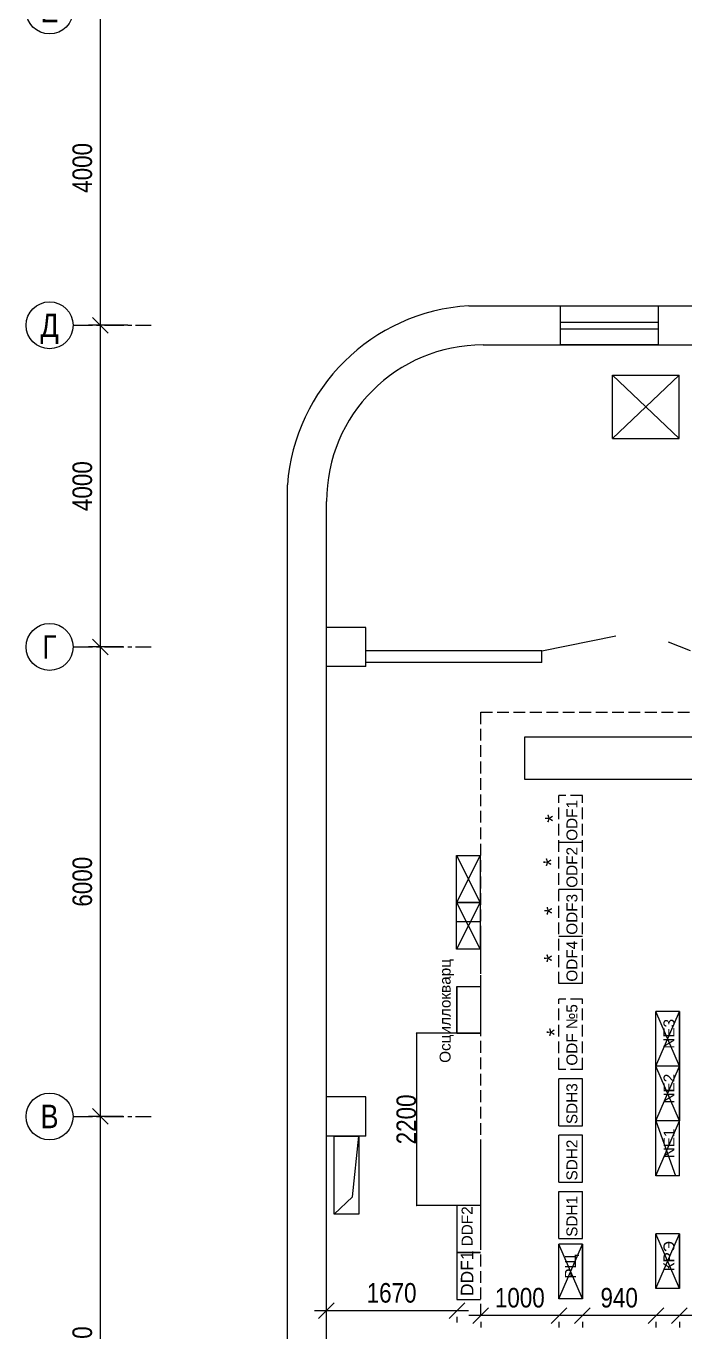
# Model space of a CAD drawing. Header units: millimetres. Extents: x 590645 to 681088, y -6155083 to -122880.
# Drawn here: x 639084 to 647504, y -158935 to -142249 of the extents above; entities that cross this region are included whole.
import ezdxf
from ezdxf.enums import TextEntityAlignment as Align

# ---------------------------------------------------------------- set-up
doc = ezdxf.new("R2010")
doc.units = ezdxf.units.MM
for name, pattern in [('GOST2.303 4', [7, 5, -2, 0]), ('ГОСТ 2.303 4', [7, 5, -2, 0]), ('осеваяX2', [4, 2.5, -0.5, 0.5, -0.5])]:
    doc.linetypes.add(name, pattern=pattern)
for name, color, linetype, lineweight in [('оборудование', 7, 'Continuous', 60), ('Размеры план', 5, 'Continuous', 5), ('Стены', 250, 'Continuous', 20)]:
    doc.layers.add(name, color=color, linetype=linetype, lineweight=lineweight)
doc.layers.add('Оси здания', color=6, linetype='Continuous')
doc.styles.add('17_Standard 2.5', font='ARIALN.TTF', dxfattribs={"height": 250})
doc.styles.add('Arial Cyr', font='arial.ttf')
doc.styles.get("Standard").update_dxf_attribs({"font": 'ARIALN.TTF', "height": 3})
doc.dimstyles.get("Standard").update_dxf_attribs({"dimtxt": 2.5, "dimasz": 2, "dimexe": 1.5, "dimexo": 3, "dimgap": 1, "dimtad": 1, "dimtoh": 1, "dimdec": 0, "dimrnd": 1, "dimzin": 0, "dimdsep": 46, "dimtxsty": '17_Standard 2.5', "dimblk": 'OBLIQUE', "dimcen": 2, "dimdle": 1.5, "dimclrd": 5, "dimclre": 5, "dimclrt": 5, "dimadec": 0, "dimazin": 0, "dimtfac": 1, "dimtdec": 0, "dimtofl": 0, "dimtmove": 0, "dimatfit": 3, "dimldrblk": 'OBLIQUE', "dimfxl": 1, "dimtolj": 1, "dimtzin": 0, "dimlwd": 5, "dimlwe": 5, "dimarcsym": 0})

# ---------------------------------------------------------------- blocks, each defined once
blk = doc.blocks.new('обозначение оси')
at = {"layer": 'Оси здания', "linetype": 'осеваяX2', "lineweight": 5}
blk.add_line((-10, 0), (0, 0), dxfattribs=at)
at = {"layer": 'Оси здания', "lineweight": 5}
blk.add_circle((-13, 0), 3, dxfattribs=at)
at = {"layer": 'Оси здания', "linetype": 'ByBlock', "lineweight": 5}
blk.add_attdef('ОСЬ', text='', height=3, dxfattribs=at).set_placement((-13, 0), align=Align.MIDDLE_CENTER)
blk = doc.blocks.new('_Oblique')
at = {"color": 0, "linetype": 'ByBlock', "lineweight": -2}
blk.add_line((-0.5, -0.5), (0.5, 0.5), dxfattribs=at)
blk = doc.blocks.new('*D445')
at = {"layer": 'Defpoints', "color": 0, "transparency": 16777216}
for p in [(640622.086554, -156182.552882), (640030.399507, -162182.552882), (640605.207058, -162182.552882)]:
    blk.add_point(p, dxfattribs=at)
at = {"layer": 'Стены', "color": 5, "linetype": 'Continuous', "lineweight": 5, "transparency": 16777216}
for p, q in [((640030.399507, -156032.552882), (640030.399507, -162332.552882)), ((640322.086554, -156182.552882), (639880.399507, -156182.552882)), ((640305.207058, -162182.552882), (639880.399507, -162182.552882))]:
    blk.add_line(p, q, dxfattribs=at)
at = {"layer": 'Стены', "color": 5, "lineweight": 5, "transparency": 16777216, "xscale": 200, "yscale": 200, "zscale": 200}
for p, rotation in [((640030.399507, -156182.552882), 90), ((640030.399507, -162182.552882), 270)]:
    blk.add_blockref('_Oblique', p, dxfattribs=dict(at, rotation=rotation))
at = {"layer": 'Стены', "color": 5, "linetype": 'Continuous', "lineweight": 20, "transparency": 16777216, "insert": (639802.77188, -159182.552882), "char_height": 250, "attachment_point": 5, "rotation": 90, "style": '17_Standard 2.5'}
blk.add_mtext('\\A1;6000', dxfattribs=at)
blk = doc.blocks.new('*D446')
at = {"layer": 'Defpoints', "color": 0, "transparency": 16777216}
for p in [(640622.086554, -150182.552882), (640030.399507, -156182.552882), (640605.207058, -156182.552882)]:
    blk.add_point(p, dxfattribs=at)
at = {"layer": 'Стены', "color": 5, "linetype": 'Continuous', "lineweight": 5, "transparency": 16777216}
for p, q in [((640030.399507, -150032.552882), (640030.399507, -156332.552882)), ((640322.086554, -150182.552882), (639880.399507, -150182.552882)), ((640305.207058, -156182.552882), (639880.399507, -156182.552882))]:
    blk.add_line(p, q, dxfattribs=at)
at = {"layer": 'Стены', "color": 5, "lineweight": 5, "transparency": 16777216, "xscale": 200, "yscale": 200, "zscale": 200}
for p, rotation in [((640030.399507, -150182.552882), 90), ((640030.399507, -156182.552882), 270)]:
    blk.add_blockref('_Oblique', p, dxfattribs=dict(at, rotation=rotation))
at = {"layer": 'Стены', "color": 5, "linetype": 'Continuous', "lineweight": 20, "transparency": 16777216, "insert": (639802.77188, -153182.552882), "char_height": 250, "attachment_point": 5, "rotation": 90, "style": '17_Standard 2.5'}
blk.add_mtext('\\A1;6000', dxfattribs=at)
blk = doc.blocks.new('*D447')
at = {"layer": 'Defpoints', "color": 0, "transparency": 16777216}
for p in [(640683.649989, -146072.552882), (640030.399507, -150182.552882), (640605.207058, -150182.552882)]:
    blk.add_point(p, dxfattribs=at)
at = {"layer": 'Стены', "color": 5, "linetype": 'Continuous', "lineweight": 5, "transparency": 16777216}
for p, q in [((640030.399507, -145922.552882), (640030.399507, -150332.552882)), ((640383.649989, -146072.552882), (639880.399507, -146072.552882)), ((640305.207058, -150182.552882), (639880.399507, -150182.552882))]:
    blk.add_line(p, q, dxfattribs=at)
at = {"layer": 'Стены', "color": 5, "lineweight": 5, "transparency": 16777216, "xscale": 200, "yscale": 200, "zscale": 200}
for p, rotation in [((640030.399507, -146072.552882), 90), ((640030.399507, -150182.552882), 270)]:
    blk.add_blockref('_Oblique', p, dxfattribs=dict(at, rotation=rotation))
at = {"layer": 'Стены', "color": 5, "linetype": 'Continuous', "lineweight": 20, "transparency": 16777216, "insert": (639802.77188, -148127.552882), "char_height": 250, "attachment_point": 5, "rotation": 90, "style": '17_Standard 2.5'}
blk.add_mtext('\\A1;4000', dxfattribs=at)
blk = doc.blocks.new('*D448')
at = {"layer": 'Defpoints', "color": 0, "transparency": 16777216}
for p in [(640683.649989, -142049.249835), (640030.399507, -146072.552882), (640605.207058, -146072.552882)]:
    blk.add_point(p, dxfattribs=at)
at = {"layer": 'Стены', "color": 5, "linetype": 'Continuous', "lineweight": 5, "transparency": 16777216}
for p, q in [((640030.399507, -141899.249835), (640030.399507, -146222.552882)), ((640383.649989, -142049.249835), (639880.399507, -142049.249835)), ((640305.207058, -146072.552882), (639880.399507, -146072.552882))]:
    blk.add_line(p, q, dxfattribs=at)
at = {"layer": 'Стены', "color": 5, "lineweight": 5, "transparency": 16777216, "xscale": 200, "yscale": 200, "zscale": 200}
for p, rotation in [((640030.399507, -142049.249835), 90), ((640030.399507, -146072.552882), 270)]:
    blk.add_blockref('_Oblique', p, dxfattribs=dict(at, rotation=rotation))
at = {"layer": 'Стены', "color": 5, "linetype": 'Continuous', "lineweight": 20, "transparency": 16777216, "insert": (639802.77188, -144060.901359), "char_height": 250, "attachment_point": 5, "rotation": 90, "style": '17_Standard 2.5'}
blk.add_mtext('\\A1;4000', dxfattribs=at)
blk = doc.blocks.new('*D450')
at = {"layer": 'Defpoints', "color": 0, "linetype": 'Continuous', "lineweight": 20, "transparency": 16777216}
for p in [(642920, -158444), (644590, -158444), (642920, -158665)]:
    blk.add_point(p, dxfattribs=at)
at = {"layer": 'Стены', "color": 5, "linetype": 'Continuous', "lineweight": 5, "transparency": 16777216}
for p, q in [((644740, -158665), (642770, -158665)), ((642920, -158744), (642920, -158815)), ((644590, -158744), (644590, -158815))]:
    blk.add_line(p, q, dxfattribs=at)
at = {"layer": 'Стены', "color": 5, "linetype": 'Continuous', "lineweight": 5, "transparency": 16777216, "xscale": 200, "yscale": 200, "zscale": 200, "rotation": 180}
blk.add_blockref('_Oblique', (642920, -158665), dxfattribs=at)
at = {"layer": 'Стены', "color": 5, "linetype": 'Continuous', "lineweight": 5, "transparency": 16777216, "xscale": 200, "yscale": 200, "zscale": 200}
blk.add_blockref('_Oblique', (644590, -158665), dxfattribs=at)
at = {"layer": 'Стены', "color": 5, "linetype": 'Continuous', "lineweight": 20, "transparency": 16777216, "insert": (643755, -158438), "char_height": 250, "attachment_point": 5, "style": '17_Standard 2.5'}
blk.add_mtext('\\A1;1670', dxfattribs=at)
blk = doc.blocks.new('*D451')
at = {"layer": 'Defpoints', "color": 0, "transparency": 16777216}
for p in [(644893.572558, -158506.802461), (645893.572558, -158506.802461), (644893.572558, -158727.786385)]:
    blk.add_point(p, dxfattribs=at)
at = {"layer": 'Стены', "color": 5, "linetype": 'Continuous', "lineweight": 5, "transparency": 16777216}
for p, q in [((646043.572558, -158727.786385), (644743.572558, -158727.786385)), ((644893.572558, -158806.802461), (644893.572558, -158877.786385)), ((645893.572558, -158806.802461), (645893.572558, -158877.786385))]:
    blk.add_line(p, q, dxfattribs=at)
at = {"layer": 'Стены', "color": 5, "lineweight": 5, "transparency": 16777216, "xscale": 200, "yscale": 200, "zscale": 200, "rotation": 180}
blk.add_blockref('_Oblique', (644893.572558, -158727.786385), dxfattribs=at)
at = {"layer": 'Стены', "color": 5, "lineweight": 5, "transparency": 16777216, "xscale": 200, "yscale": 200, "zscale": 200}
blk.add_blockref('_Oblique', (645893.572558, -158727.786385), dxfattribs=at)
at = {"layer": 'Стены', "color": 5, "linetype": 'Continuous', "lineweight": 20, "transparency": 16777216, "insert": (645393.572558, -158500.158757), "char_height": 250, "attachment_point": 5, "style": '17_Standard 2.5'}
blk.add_mtext('\\A1;1000', dxfattribs=at)
blk = doc.blocks.new('*D456')
at = {"layer": 'Defpoints', "color": 0, "transparency": 16777216}
for p in [(646193.572558, -158506.802461), (647133.572558, -158506.802461), (646193.572558, -158727.786385)]:
    blk.add_point(p, dxfattribs=at)
at = {"layer": 'Стены', "color": 5, "linetype": 'Continuous', "lineweight": 5, "transparency": 16777216}
for p, q in [((647283.572558, -158727.786385), (646043.572558, -158727.786385)), ((646193.572558, -158806.802461), (646193.572558, -158877.786385)), ((647133.572558, -158806.802461), (647133.572558, -158877.786385))]:
    blk.add_line(p, q, dxfattribs=at)
at = {"layer": 'Стены', "color": 5, "lineweight": 5, "transparency": 16777216, "xscale": 200, "yscale": 200, "zscale": 200, "rotation": 180}
blk.add_blockref('_Oblique', (646193.572558, -158727.786385), dxfattribs=at)
at = {"layer": 'Стены', "color": 5, "lineweight": 5, "transparency": 16777216, "xscale": 200, "yscale": 200, "zscale": 200}
blk.add_blockref('_Oblique', (647133.572558, -158727.786385), dxfattribs=at)
at = {"layer": 'Стены', "color": 5, "linetype": 'Continuous', "lineweight": 20, "transparency": 16777216, "insert": (646663.572558, -158500.158757), "char_height": 250, "attachment_point": 5, "style": '17_Standard 2.5'}
blk.add_mtext('\\A1;940', dxfattribs=at)
blk = doc.blocks.new('*D457')
at = {"layer": 'Defpoints', "color": 0, "transparency": 16777216}
for p in [(647433.572558, -158506.802461), (648403.572558, -158506.802461), (647433.572558, -158727.786385)]:
    blk.add_point(p, dxfattribs=at)
at = {"layer": 'Стены', "color": 5, "linetype": 'Continuous', "lineweight": 5, "transparency": 16777216}
for p, q in [((648553.572558, -158727.786385), (647283.572558, -158727.786385)), ((647433.572558, -158806.802461), (647433.572558, -158877.786385)), ((648403.572558, -158806.802461), (648403.572558, -158877.786385))]:
    blk.add_line(p, q, dxfattribs=at)
at = {"layer": 'Стены', "color": 5, "lineweight": 5, "transparency": 16777216, "xscale": 200, "yscale": 200, "zscale": 200, "rotation": 180}
blk.add_blockref('_Oblique', (647433.572558, -158727.786385), dxfattribs=at)
at = {"layer": 'Стены', "color": 5, "lineweight": 5, "transparency": 16777216, "xscale": 200, "yscale": 200, "zscale": 200}
blk.add_blockref('_Oblique', (648403.572558, -158727.786385), dxfattribs=at)
at = {"layer": 'Стены', "color": 5, "linetype": 'Continuous', "lineweight": 20, "transparency": 16777216, "insert": (647918.572558, -158500.158757), "char_height": 250, "attachment_point": 5, "style": '17_Standard 2.5'}
blk.add_mtext('\\A1;970', dxfattribs=at)
blk = doc.blocks.new('*D599')
at = {"layer": 'Defpoints', "color": 0, "linetype": 'Continuous', "lineweight": 20, "transparency": 16777216}
for p in [(644590, -155120), (644072, -157320), (644590, -157320)]:
    blk.add_point(p, dxfattribs=at)
at = {"layer": 'Стены', "color": 5, "linetype": 'Continuous', "lineweight": 5, "transparency": 16777216}
for p, q in [((644587, -155120), (644071, -155120)), ((644072, -155118), (644072, -157322)), ((644587, -157320), (644071, -157320))]:
    blk.add_line(p, q, dxfattribs=at)
at = {"layer": 'Стены', "color": 5, "linetype": 'Continuous', "lineweight": 5, "transparency": 16777216, "xscale": 2, "yscale": 2, "zscale": 2}
for p, rotation in [((644072, -155120), 90), ((644072, -157320), 270)]:
    blk.add_blockref('_Oblique', p, dxfattribs=dict(at, rotation=rotation))
at = {"layer": 'Стены', "color": 5, "linetype": 'Continuous', "lineweight": 20, "transparency": 16777216, "insert": (643944, -156220), "char_height": 250, "attachment_point": 5, "rotation": 90, "style": '17_Standard 2.5'}
blk.add_mtext('\\A1;2200', dxfattribs=at)

msp = doc.modelspace()

# ---------------------------------------------------------------- linework, layer by layer
at = {"layer": 'оборудование', "color": 0, "linetype": 'Continuous', "lineweight": 20}
for p, q in [((644886, -152846.1), (644586, -153446.1)), ((644586, -152846.1), (644886, -153446.1)), ((644886, -153446.1), (644586, -154046.1)), ((644586, -153446.1), (644886, -154046.1)), ((643257.2, -157208), (643337.5, -156432.6)), ((643022.5, -157432.8), (643257.2, -157208))]:
    msp.add_line(p, q, dxfattribs=at)
at = {"layer": 'оборудование', "linetype": 'Continuous', "lineweight": 20}
for p, q in [((647133.6, -155540.1), (647433.6, -154840.1)), ((647433.6, -155540.1), (647133.6, -154840.1)), ((647433.6, -154840.1), (647433.6, -155540.1)), ((647133.6, -156240.1), (647433.6, -155540.1)), ((647433.6, -156240.1), (647133.6, -155540.1)), ((647433.6, -155540.1), (647433.6, -156240.1)), ((647133.6, -156940.1), (647433.6, -156240.1)), ((647433.6, -156240.1), (647133.6, -156240.1)), ((647133.6, -156240.1), (647381.6, -156940.9)), ((645893.6, -158512.6), (646193.6, -157812.6)), ((646193.6, -158512.6), (645893.6, -157812.6)), ((646193.6, -157812.6), (646193.6, -158512.6)), ((647133.6, -158382.6), (647433.6, -157682.6)), ((647433.6, -158382.6), (647133.6, -157682.6)), ((647433.6, -157682.6), (647433.6, -158382.6))]:
    msp.add_line(p, q, dxfattribs=at)
msp.add_lwpolyline([(673630, -151874.5), (645460, -151874.5), (645460, -151330.9), (673630, -151330.9)], close=True, dxfattribs=at)
at = {"layer": 'оборудование', "color": 0, "linetype": 'Continuous', "lineweight": 20}
msp.add_lwpolyline([(643022.5, -156432.6), (643337.5, -156432.6), (643337.5, -157432.8), (643022.5, -157432.8)], close=True, dxfattribs=at)
at = {"layer": 'Размеры план', "color": 3, "linetype": 'GOST2.303 4', "lineweight": 20, "ltscale": 30}
for p, q in [((646193.6, -152082.6), (645893.6, -152082.6)), ((645893.6, -154482.6), (645893.6, -152082.6)), ((646193.6, -154482.6), (646193.6, -152082.6)), ((646193.6, -154682.6), (645893.6, -154682.6)), ((645893.6, -155582.6), (645893.6, -154682.6)), ((646193.6, -155582.6), (646193.6, -154682.6)), ((646193.6, -155582.6), (645893.6, -155582.6))]:
    msp.add_line(p, q, dxfattribs=at)
at = {"layer": 'Размеры план', "color": 0, "linetype": 'Continuous', "lineweight": 20}
for p, q in [((644890, -153695.7), (644590, -153695.7)), ((644893.6, -154358.1), (644893.6, -153758.1)), ((644590, -154520), (644590, -155120)), ((647433.6, -154840.1), (647133.6, -154840.1)), ((647133.6, -155540.1), (647133.6, -154840.1)), ((647433.6, -155540.1), (647433.6, -154840.1)), ((644890, -155120), (644590, -155120)), ((644890, -155120), (644590, -155120)), ((644590, -155120), (644890, -155120)), ((647433.6, -155540.1), (647133.6, -155540.1)), ((647133.6, -156240.1), (647133.6, -155540.1)), ((647433.6, -155540.1), (647133.6, -155540.1)), ((647433.6, -156240.1), (647433.6, -155540.1)), ((646193.6, -155702.6), (645893.6, -155702.6)), ((645893.6, -156302.6), (645893.6, -155702.6)), ((646193.6, -156302.6), (646193.6, -155702.6)), ((645893.6, -156302.6), (646193.6, -156302.6)), ((647433.6, -156240.1), (647133.6, -156240.1)), ((647133.6, -156940.1), (647133.6, -156240.1)), ((647433.6, -156240.1), (647133.6, -156240.1)), ((647433.6, -156940.1), (647433.6, -156240.1)), ((646193.6, -156422.6), (645893.6, -156422.6)), ((645893.6, -157022.6), (645893.6, -156422.6)), ((646193.6, -157022.6), (646193.6, -156422.6)), ((644893.6, -157158.1), (644893.6, -156558.1)), ((647433.6, -156940.1), (647133.6, -156940.1)), ((644893.6, -157758.1), (644893.6, -157158.1)), ((645893.6, -157022.6), (646193.6, -157022.6)), ((645893.6, -157742.6), (645893.6, -157142.6)), ((645893.6, -157142.6), (646193.6, -157142.6)), ((646193.6, -157742.6), (646193.6, -157142.6)), ((644890, -157320), (644590, -157320)), ((644590, -157320), (644590, -157920)), ((645893.6, -157742.6), (646193.6, -157742.6)), ((646193.6, -157812.6), (645893.6, -157812.6)), ((645893.6, -158512.6), (645893.6, -157812.6)), ((646193.6, -158512.6), (646193.6, -157812.6)), ((647433.6, -157682.6), (647133.6, -157682.6)), ((647133.6, -158382.6), (647133.6, -157682.6)), ((647433.6, -158382.6), (647433.6, -157682.6)), ((644890, -157920), (644590, -157920)), ((644590, -157920), (644590, -158520)), ((644590, -157920), (644890, -157920)), ((646193.6, -158512.6), (645893.6, -158512.6)), ((647433.6, -158382.6), (647133.6, -158382.6)), ((644590, -158520), (644890, -158520))]:
    msp.add_line(p, q, dxfattribs=at)
at = {"layer": 'Размеры план', "color": 0, "linetype": 'GOST2.303 4', "lineweight": 20, "ltscale": 30}
for p, q in [((644890, -155120), (644590, -155120)), ((644890, -155120), (644590, -155120)), ((644890, -155120), (644590, -155120)), ((644890, -155120), (644590, -155120)), ((644890, -155120), (644590, -155120)), ((644890, -155120), (644590, -155120)), ((644590, -155120), (644890, -155120)), ((644890, -155120), (644590, -155120)), ((644890, -155120), (644590, -155120)), ((644890, -155120), (644590, -155120)), ((644890, -155120), (644590, -155120)), ((644890, -155120), (644590, -155120)), ((644890, -155120), (644590, -155120)), ((644590, -155120), (644890, -155120))]:
    msp.add_line(p, q, dxfattribs=at)
at = {"layer": 'Размеры план', "color": 0, "linetype": 'ГОСТ 2.303 4', "lineweight": 20, "ltscale": 30}
msp.add_lwpolyline([(644893.6, -151015.3), (671412.2, -151015.3), (671412.2, -158727.8), (644893.6, -158727.8)], close=True, dxfattribs=at)
at = {"layer": 'Размеры план', "color": 0, "linetype": 'Continuous', "lineweight": 20}
for points in [[(644586, -152846.1), (644886, -152846.1), (644886, -153446.1), (644586, -153446.1)], [(644586, -153446.1), (644886, -153446.1), (644886, -154046.1), (644586, -154046.1)], [(644590, -154520), (644890, -154520), (644890, -155120), (644590, -155120)]]:
    msp.add_lwpolyline(points, close=True, dxfattribs=at)
at = {"layer": 'Стены', "color": 0, "linetype": 'Continuous', "lineweight": 20, "ltscale": 100}
for p, q in [((644740.3, -145822.6), (659634.6, -145822.6)), ((647164, -146034.6), (645914, -146034.6)), ((647164, -146121.5), (645914, -146121.5)), ((644923.6, -146322.6), (648143.6, -146322.6)), ((646176.4, -146322.6), (647026.4, -146322.6)), ((646176.4, -146322.6), (647026.4, -146322.6)), ((646578.9, -147520.5), (646578.9, -146710)), ((646578.9, -146710), (647428.9, -146710)), ((646578.9, -146710), (647428.9, -147520.5)), ((647428.9, -146710), (646578.9, -147520.5)), ((646578.9, -146710), (647428.9, -146710)), ((646578.9, -146710), (647428.9, -146710)), ((647428.9, -147520.5), (647428.9, -146710)), ((646578.9, -147520.5), (647272.8, -147520.5)), ((647272.8, -147520.5), (647428.9, -147520.5)), ((642423.6, -169382.6), (642423.6, -148112.6)), ((642923.6, -149932.6), (642923.6, -148322.6)), ((642923.6, -167139.6), (642923.6, -149362.6)), ((643423.6, -149932.6), (642923.6, -149932.6)), ((643423.6, -150432.6), (643423.6, -149932.6)), ((645673.6, -150232.6), (646620, -150041.1)), ((647573.6, -150232.6), (647292.4, -150122)), ((645673.6, -150232.6), (643423.6, -150232.6)), ((645673.6, -150382.6), (645673.6, -150232.6)), ((643423.6, -150432.6), (642923.6, -150432.6)), ((645673.6, -150382.6), (643423.6, -150382.6)), ((643423.6, -155932.6), (642923.6, -155932.6)), ((643423.6, -156432.6), (643423.6, -155932.6)), ((643423.6, -156432.6), (642923.6, -156432.6))]:
    msp.add_line(p, q, dxfattribs=at)
at = {"layer": 'Стены', "color": 3, "linetype": 'Continuous', "lineweight": 20}
for p, q in [((646193.6, -152682.6), (645893.6, -152682.6)), ((646193.6, -153282.6), (645893.6, -153282.6)), ((646193.6, -153882.6), (645893.6, -153882.6)), ((646193.6, -153882.6), (645893.6, -153882.6)), ((646193.6, -153882.6), (645893.6, -153882.6)), ((646193.6, -154482.6), (645893.6, -154482.6)), ((646193.6, -154482.6), (645893.6, -154482.6))]:
    msp.add_line(p, q, dxfattribs=at)
at = {"layer": 'Стены', "color": 0, "linetype": 'Continuous', "lineweight": 20, "ltscale": 100}
msp.add_lwpolyline([(645914, -145822.6), (647164, -145822.6), (647164, -146322.6), (645914, -146322.6)], close=True, dxfattribs=at)
for centre, radius, start, end in [((644896, -148297), 2479.3, 93.60243, 175.73385), ((644923.6, -148322.6), 2000, 90, 180)]:
    msp.add_arc(centre, radius, start, end, dxfattribs=at)

# ---------------------------------------------------------------- block references
at = {"layer": 'Размеры план', "linetype": 'ByBlock', "lineweight": 5, "xscale": 100, "yscale": 100, "zscale": 100}
for p, values in [((640683.6, -142049.2), {'ОСЬ': 'Е'}), ((640683.6, -146072.6), {'ОСЬ': 'Д'}), ((640683.6, -150182.6), {'ОСЬ': 'Г'}), ((640683.6, -156182.6), {'ОСЬ': 'В'})]:
    msp.add_blockref('обозначение оси', p, dxfattribs=at).add_auto_attribs(values)

# ---------------------------------------------------------------- texts
at = {"layer": 'Стены', "color": 3, "linetype": 'Continuous', "lineweight": 20, "char_height": 140, "width": 1235.359, "attachment_point": 5, "rotation": 90, "style": 'Arial Cyr'}
for s, insert in [('ODF1', (646060.7, -152399.1)), ('ODF2', (646060.7, -152999.1)), ('ODF3', (646060.7, -153599.1)), ('ODF4', (646060.7, -154199.1)), ('ODF{\\fArial|b0|i0|c204|p34; №5}', (646060.7, -155140.3))]:
    msp.add_mtext(s, dxfattribs=dict(at, insert=insert))
at = {"layer": 'Стены', "color": 0, "linetype": 'Continuous', "lineweight": 20, "attachment_point": 5, "rotation": 90, "style": 'Arial Cyr'}
for s, insert, char_height, width in [('*', (645816.2, -152374), 200, 250.026), ('*', (645796.2, -152933.1), 200, 250.026), ('*', (645805.2, -153554.3), 200, 250.026), ('{\\fArial|b0|i0|c204|p34;Осциллокварц}', (644459.9, -154833.8), 140, 1235.359), ('*', (645803.8, -154160.3), 200, 250.026), ('NE{\\fArial|b0|i0|c204|p34;3}', (647300.7, -155126.7), 140, 1235.359), ('*', (645838.4, -155105.6), 200, 250.026), ('NE{\\fArial|b0|i0|c204|p34;2}', (647300.7, -155826.7), 140, 1235.359), ('SDH3', (646060.7, -156019.1), 140, 1235.359), ('NE1', (647300.7, -156526.7), 140, 1235.359), ('SDH2', (646060.7, -156739.1), 140, 1235.359), ('DDF2', (644719.7, -157586.3), 140, 1235.359), ('SDH1', (646060.7, -157459.1), 140, 1235.359), ('{\\fArial|b0|i0|c204|p34;КРЭ}', (647300.7, -157969.1), 140, 1235.359), ('DDF1', (644719.7, -158186.3), 160, 1235.359), ('РЩ', (646060.7, -158099.1), 140, 1235.359)]:
    msp.add_mtext(s, dxfattribs=dict(at, insert=insert, char_height=char_height, width=width))

# ---------------------------------------------------------------- dimensions: what is measured, and where the dimension line sits
at = {"layer": 'Стены', "color": 0, "linetype": 'Continuous', "lineweight": 20}
for base, p1, p2, picture, middle in [((640030.4, -146072.6), (640683.6, -142049.2), (640605.2, -146072.6), '*D448', (639802.8, -144060.9)), ((640030.4, -150182.6), (640683.6, -146072.6), (640605.2, -150182.6), '*D447', (639802.8, -148127.6))]:
    dim = msp.add_linear_dim(base=base, p1=p1, p2=p2, angle=270, text='4000', dimstyle='Standard', override={"dimscale": 100}, dxfattribs=at)
    dim.commit()
    dim.dimension.update_dxf_attribs({"geometry": picture, "text_midpoint": middle})
for base, p1, p2, angle, override, picture, middle in [((640030.4, -156182.6), (640622.1, -150182.6), (640605.2, -156182.6), 270, {"dimscale": 100}, '*D446', (639802.8, -153182.6)), ((644072.4, -157320), (644590, -155120), (644590, -157320), 90, {"dimscale": 0}, '*D599', (643943.7, -156220)), ((640030.4, -162182.6), (640622.1, -156182.6), (640605.2, -162182.6), 270, {"dimscale": 100}, '*D445', (639802.8, -159182.6)), ((642920, -158665.4), (644590, -158444.4), (642920, -158444.4), 180, {"dimscale": 100}, '*D450', (643755, -158437.7)), ((644893.6, -158727.8), (645893.6, -158506.8), (644893.6, -158506.8), 180, {"dimscale": 100}, '*D451', (645393.6, -158500.2)), ((646193.6, -158727.8), (647133.6, -158506.8), (646193.6, -158506.8), 180, {"dimscale": 100}, '*D456', (646663.6, -158500.2)), ((647433.6, -158727.8), (648403.6, -158506.8), (647433.6, -158506.8), 180, {"dimscale": 100}, '*D457', (647918.6, -158500.2))]:
    dim = msp.add_linear_dim(base=base, p1=p1, p2=p2, angle=angle, dimstyle='Standard', override=override, dxfattribs=at)
    dim.commit()
    dim.dimension.update_dxf_attribs({"geometry": picture, "text_midpoint": middle})

doc.saveas('drawing.dxf')
